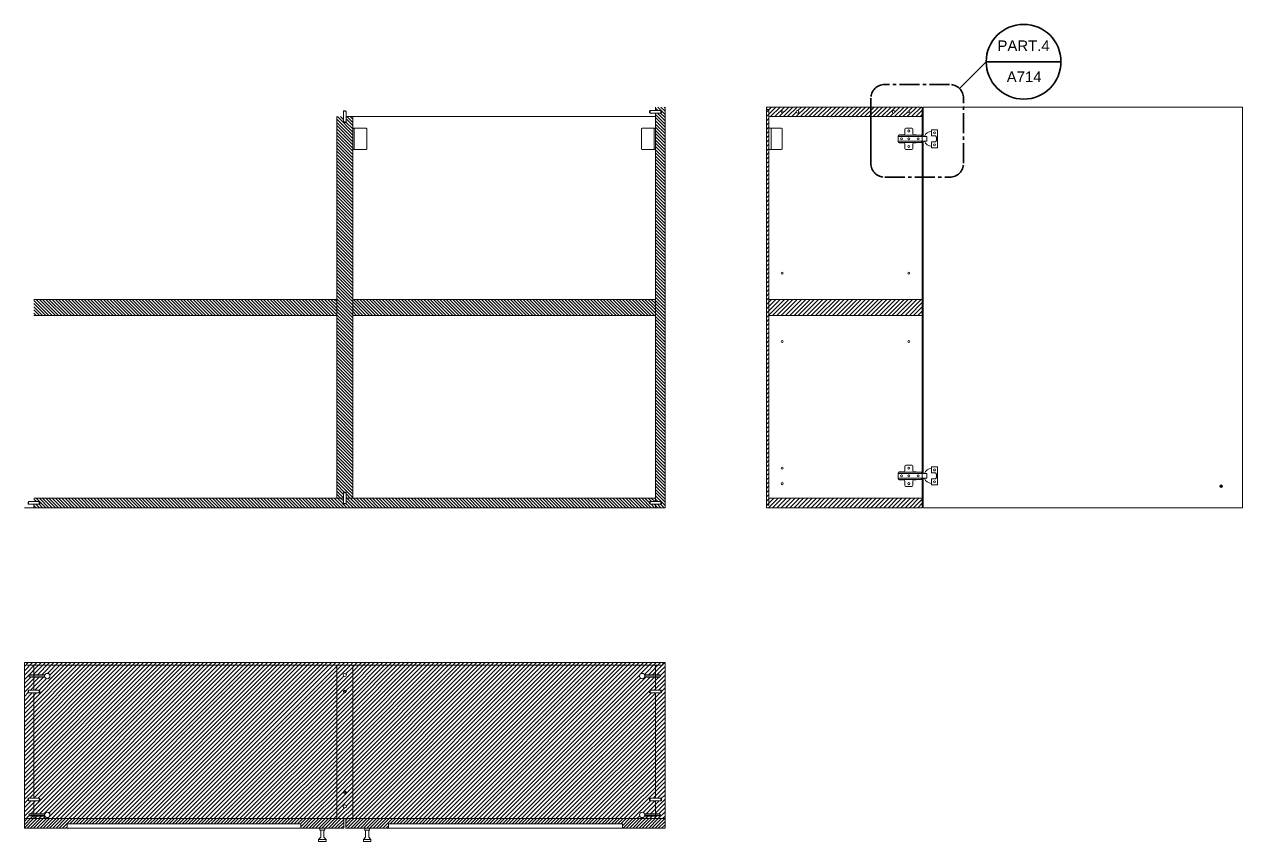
# Model space of a CAD drawing. Header units: centimetres. Extents: x -2268 to 4168, y -1681 to 1458.
# Drawn here: x 1284.6 to 1512.7, y -1671.2 to -1518.2 of the extents above; entities that cross this region are included whole.
import ezdxf
from ezdxf.enums import TextEntityAlignment as Align

# ---------------------------------------------------------------- set-up
doc = ezdxf.new("R2010")
doc.units = ezdxf.units.CM
doc.linetypes.add('CENTER2', pattern=[1.125, 0.75, -0.125, 0.125, -0.125])
doc.layers.get('0').update_dxf_attribs({"color": 5})
for name, color, linetype, lineweight in [('0_Num_Penna__5', 5, 'Continuous', 18), ('0_Num_Penna__6', 6, 'Continuous', 18), ('A-FURN_Num_Penna__252_Num_Penna__252_Num_Penna__3_Num_Penna__252_Num_Penna__252_Num_Penna__252_Num_Penna__252_Num_Penna__252_Num_Penna__252_Num_Penna__252_Num_Penna__252_Num_Penna__252_Num_Penna__252_Num_Penna__252_Num_Penna__5', 5, 'Continuous', 18), ('A-FURN_Num_Penna__252_Num_Penna__252_Num_Penna__3_Num_Penna__252_Num_Penna__252_Num_Penna__252_Num_Penna__252_Num_Penna__252_Num_Penna__252_Num_Penna__252_Num_Penna__252_Num_Penna__252_Num_Penna__252_Num_Penna__252_Num_Penna__6', 6, 'Continuous', 18), ('A-FURN_Num_Penna__252_Num_Penna__252_Num_Penna__3_Num_Penna__252_Num_Penna__252_Num_Penna__252_Num_Penna__252_Num_Penna__252_Num_Penna__252_Num_Penna__252_Num_Penna__252_Num_Penna__252_Num_Penna__252_Num_Penna__6_Num_Penna__6', 6, 'Continuous', 18), ('A-SECT A-MCUT', 7, 'Continuous', 35), ('A-SECT-PATT_Num_Penna__6_Num_Penna__6_Num_Penna__6_Num_Penna__6_Num_Penna__6_Num_Penna__6_Num_Penna__6_Num_Penna__6_Num_Penna__6_Num_Penna__6_Num_Penna__6_Num_Penna__6_Num_Penna__6_Num_Penna__6', 6, 'Continuous', 18), ('INFO_Num_Penna__2_Num_Penna__2_Num_Penna__2_Num_Penna__2_Num_Penna__5', 5, 'Continuous', 18), ('PDF _Geometria_Num_Penna__5', 5, 'Continuous', 18), ('PDF10_Solid Fills_Num_Penna__5_Num_Penna__5_Num_Penna__5_Num_Penna__5_Num_Penna__5_Num_Penna__5_Num_Penna__5_Num_Penna__5', 5, 'Continuous', 18), ('PDF10_Solid Fills_Num_Penna__5_Num_Penna__5_Num_Penna__5_Num_Penna__5_Num_Penna__5_Num_Penna__5_Num_Penna__5_Num_Penna__6', 6, 'Continuous', 18), ('PDF16_Geometry_Num_Penna__5_Num_Penna__5_Num_Penna__5_Num_Penna__5_Num_Penna__5_Num_Penna__5_Num_Penna__5_Num_Penna__5_Num_Penna__5_Num_Penna__5_Num_Penna__5_Num_Penna__5_Num_Penna__5_Num_Penna__5', 5, 'Continuous', 18), ('PDF16_Geometry_Num_Penna__6_Num_Penna__6_Num_Penna__6_Num_Penna__6_Num_Penna__6_Num_Penna__6_Num_Penna__6_Num_Penna__6_Num_Penna__6_Num_Penna__6_Num_Penna__6_Num_Penna__6_Num_Penna__6_Num_Penna__5', 5, 'Continuous', 18), ('PDF16_Geometry_Num_Penna__6_Num_Penna__6_Num_Penna__6_Num_Penna__6_Num_Penna__6_Num_Penna__6_Num_Penna__6_Num_Penna__6_Num_Penna__6_Num_Penna__6_Num_Penna__6_Num_Penna__6_Num_Penna__6_Num_Penna__6', 6, 'Continuous', 18), ('PDF22_Geometry_Num_Penna__1_Num_Penna__255_Num_Penna__3_Num_Penna__3_Num_Penna__6', 6, 'Continuous', 18), ('PDF22_Geometry_Num_Penna__1_Num_Penna__255_Num_Penna__5_Num_Penna__5_Num_Penna__5', 5, 'Continuous', 18), ('PDF2_Geometry_Num_Penna__7_Num_Penna__7_Num_Penna__7_Num_Penna__7_Num_Penna__7_Num_Penna__7_Num_Penna__7_Num_Penna__5', 5, 'Continuous', 18), ('PDF2_Geometry_Num_Penna__7_Num_Penna__7_Num_Penna__7_Num_Penna__7_Num_Penna__7_Num_Penna__7_Num_Penna__7_Num_Penna__6', 6, 'Continuous', 18), ('PDF_Geometry_Num_Penna__7_Num_Penna__7_Num_Penna__3_Num_Penna__6_Num_Penna__6_Num_Penna__6_Num_Penna__6_Num_Penna__6_Num_Penna__6_Num_Penna__6_Num_Penna__6_Num_Penna__6_Num_Penna__6_Num_Penna__6', 6, 'Continuous', 18), ('VITE_Num_Penna__5', 5, 'Continuous', 18), ('VITE_Num_Penna__6', 6, 'Continuous', 18)]:
    doc.layers.add(name, color=color, linetype=linetype, lineweight=lineweight)
doc.styles.add('ARIAL', font='Arial.ttf')
pattern_1 = [(135, (2160.72915, 9.7282), (-0.3, -0.3), [])]
pattern_2 = [(45, (2160.72915, 9.7282), (-0.4, 0.4), [])]

msp = doc.modelspace()

# ---------------------------------------------------------------- hatches: boundary and pattern name
at = {"layer": '0_Num_Penna__5', "ltscale": 0.5}
h = msp.add_hatch(dxfattribs=at)
h.set_pattern_fill('JIS_WOOD', color=254, scale=0.6, angle=90)
h.set_pattern_definition(pattern_1)
h.paths.add_polyline_path([(1404.5522, -1533.7072), (1402.7522, -1533.7072), (1402.7522, -1534.3572), (1403.7522, -1534.3572), (1403.8522, -1534.4572), (1403.8522, -1534.7572), (1403.7522, -1534.8572), (1402.7522, -1534.8572), (1402.7522, -1606.9072), (1402.7522, -1607.5572), (1403.7522, -1607.5572), (1403.8522, -1607.6572), (1403.8522, -1607.9572), (1403.7522, -1608.0572), (1402.7522, -1608.0572), (1402.7522, -1608.7072), (1404.5522, -1608.7072)])
h = msp.add_hatch(dxfattribs=at)
h.set_pattern_fill('JIS_WOOD', color=254, scale=0.8)
h.set_pattern_definition(pattern_2)
h.paths.add_polyline_path([(1452.7094, -1533.7072), (1423.5094, -1533.7072), (1423.5094, -1534.1572), (1423.9594, -1534.1572), (1423.9594, -1535.5072), (1452.7094, -1535.5072)])
h.paths.add_polyline_path([(1429.1094, -1534.6072, -1), (1429.6094, -1534.6072, -1)], flags=16)
h.paths.add_polyline_path([(1426.2594, -1534.6072, -1), (1426.6594, -1534.6072, -1)], flags=16)
h.paths.add_polyline_path([(1447.5594, -1534.6072, -1), (1447.0594, -1534.6072, -1)], flags=16)
h.paths.add_polyline_path([(1450.4094, -1534.6072, -1), (1450.0094, -1534.6072, -1)], flags=16)
h.paths.add_polyline_path([(1452.7094, -1606.9072), (1423.9594, -1606.9072), (1423.9594, -1608.2572), (1423.5094, -1608.2572), (1423.5094, -1608.7072), (1452.7094, -1608.7072)])
h.paths.add_polyline_path([(1423.9594, -1534.1572), (1423.5094, -1534.1572), (1423.5094, -1608.2572), (1423.9594, -1608.2572), (1423.9594, -1606.9072)])
at = {"layer": '0_Num_Penna__5'}
h = msp.add_hatch(dxfattribs=at)
h.set_pattern_fill('JIS_WOOD', color=254, scale=0.6, angle=90)
h.set_pattern_definition(pattern_1)
h.paths.add_polyline_path([(1346.0522, -1535.5072), (1344.8022, -1535.5072), (1344.8022, -1536.5072), (1344.7022, -1536.6072), (1344.4022, -1536.6072), (1344.3022, -1536.5072), (1344.3022, -1535.5072), (1343.0522, -1535.5072), (1343.0522, -1606.9072), (1344.3022, -1606.9072), (1344.3022, -1605.9072), (1344.4022, -1605.8072), (1344.7022, -1605.8072), (1344.8022, -1605.9072), (1344.8022, -1606.9072), (1346.0522, -1606.9072)])
h = msp.add_hatch(dxfattribs=at)
h.set_pattern_fill('JIS_WOOD', color=254, scale=0.6, angle=90)
h.set_pattern_definition(pattern_1)
h.paths.add_polyline_path([(1343.0522, -1569.7072), (1286.3522, -1569.7072), (1286.3522, -1572.7072), (1343.0522, -1572.7072)])
h = msp.add_hatch(dxfattribs=at)
h.set_pattern_fill('JIS_WOOD', color=254, scale=0.6, angle=90)
h.set_pattern_definition(pattern_1)
h.paths.add_polyline_path([(1402.7522, -1569.7072), (1346.0522, -1569.7072), (1346.0522, -1572.7072), (1402.7522, -1572.7072)])
h = msp.add_hatch(dxfattribs=at)
h.set_pattern_fill('JIS_WOOD', color=254, scale=0.8)
h.set_pattern_definition(pattern_2)
h.paths.add_polyline_path([(1452.7094, -1569.7072), (1423.9594, -1569.7072), (1423.9594, -1572.7072), (1452.7094, -1572.7072)])
at = {"layer": '0_Num_Penna__5', "ltscale": 0.5}
h = msp.add_hatch(dxfattribs=at)
h.set_pattern_fill('JIS_WOOD', color=254, scale=0.6, angle=90)
h.set_pattern_definition(pattern_1)
h.paths.add_polyline_path([(1344.3022, -1606.9072), (1286.3522, -1606.9072), (1286.3522, -1607.5572), (1287.3522, -1607.5572), (1287.4522, -1607.6572), (1287.4522, -1607.9572), (1287.3522, -1608.0572), (1286.3522, -1608.0572), (1286.3522, -1608.7072), (1402.7522, -1608.7072), (1402.7522, -1608.0572), (1401.7522, -1608.0572), (1401.6522, -1607.9572), (1401.6522, -1607.6572), (1401.7522, -1607.5572), (1402.7522, -1607.5572), (1402.7522, -1606.9072), (1344.8022, -1606.9072), (1344.8022, -1607.9072), (1344.7022, -1608.0072), (1344.4022, -1608.0072), (1344.3022, -1607.9072)])
h = msp.add_hatch(dxfattribs=at)
h.set_pattern_fill('JIS_WOOD', color=254, scale=0.8)
h.set_pattern_definition(pattern_2)
h.paths.add_polyline_path([(1401.6522, -1642.9738), (1401.7522, -1642.8738), (1402.7522, -1642.8738), (1402.7522, -1640.4489), (1400.6969, -1640.4489, -0.78690347), (1399.7522, -1640.2204, -0.78690044), (1400.6969, -1639.9918), (1402.7522, -1639.9918), (1402.7522, -1638.1704), (1346.0522, -1638.1704), (1346.0522, -1666.9204), (1402.7522, -1666.9204), (1402.7522, -1666.4489), (1400.6969, -1666.4489, -0.78690044), (1399.7522, -1666.2204, -0.78690347), (1400.6969, -1665.9918), (1402.7522, -1665.9918), (1402.7522, -1663.5669), (1401.7522, -1663.5669), (1401.6522, -1663.4669), (1401.6522, -1663.1669), (1401.7522, -1663.0669), (1402.7522, -1663.0669), (1402.7522, -1643.3738), (1401.7522, -1643.3738), (1401.6522, -1643.2738)])
h.paths.add_polyline_path([(1343.0522, -1638.1704), (1286.3522, -1638.1704), (1286.3522, -1639.9918), (1288.4075, -1639.9918, -0.78690044), (1289.3522, -1640.2204, -0.78690347), (1288.4075, -1640.4489), (1286.3522, -1640.4489), (1286.3522, -1642.8738), (1287.3522, -1642.8738), (1287.4522, -1642.9738), (1287.4522, -1643.2738), (1287.3522, -1643.3738), (1286.3522, -1643.3738), (1286.3522, -1663.0669), (1287.3522, -1663.0669), (1287.4522, -1663.1669), (1287.4522, -1663.4669), (1287.3522, -1663.5669), (1286.3522, -1663.5669), (1286.3522, -1665.9918), (1288.4075, -1665.9918, -0.78690347), (1289.3522, -1666.2204, -0.78690044), (1288.4075, -1666.4489), (1286.3522, -1666.4489), (1286.3522, -1666.9204), (1343.0522, -1666.9204)])
h.paths.add_polyline_path([(1404.1022, -1637.7204), (1285.0022, -1637.7204), (1285.0022, -1638.1704), (1404.1022, -1638.1704)])
h.paths.add_polyline_path([(1404.5522, -1637.7204), (1404.1022, -1637.7204), (1404.1022, -1638.1704), (1402.7522, -1638.1704), (1402.7522, -1640.0238), (1403.5826, -1640.0238), (1403.5826, -1640.0899), (1403.6068, -1640.0899, -0.14159602), (1403.6382, -1640.1351, -0.16394326), (1403.6383, -1640.3051, -0.14299095), (1403.6067, -1640.3506), (1403.5826, -1640.3506), (1403.5826, -1640.417), (1402.7522, -1640.4169), (1402.7522, -1640.4489), (1402.7522, -1642.8738), (1403.7522, -1642.8738), (1403.8522, -1642.9738), (1403.8522, -1643.2738), (1403.7522, -1643.3738), (1402.7522, -1643.3738), (1402.7522, -1663.0669), (1403.7522, -1663.0669), (1403.8522, -1663.1669), (1403.8522, -1663.4669), (1403.7522, -1663.5669), (1402.7522, -1663.5669), (1402.7522, -1666.0238), (1403.5826, -1666.0238), (1403.5826, -1666.0901), (1403.6067, -1666.0901, -0.1429907), (1403.6383, -1666.1356, -0.16394375), (1403.6382, -1666.3056, -0.14159741), (1403.6068, -1666.3508), (1403.5826, -1666.3508), (1403.5826, -1666.417), (1402.7522, -1666.4169), (1402.7522, -1666.9204), (1404.5522, -1666.9204)])
h.paths.add_polyline_path([(1286.3522, -1640.4169), (1285.5217, -1640.417), (1285.5217, -1640.3506), (1285.4977, -1640.3506, -0.1429907), (1285.4661, -1640.3051, -0.16394375), (1285.4662, -1640.1351, -0.14159741), (1285.4976, -1640.0899), (1285.5217, -1640.0899), (1285.5217, -1640.0238), (1286.3522, -1640.0238), (1286.3522, -1639.9918), (1286.3522, -1638.1704), (1285.0022, -1638.1704), (1285.0022, -1637.7204), (1284.5522, -1637.7204), (1284.5522, -1666.9204), (1286.3522, -1666.9204), (1286.3522, -1666.4169), (1285.5217, -1666.417), (1285.5217, -1666.3508), (1285.4976, -1666.3508, -0.14159602), (1285.4662, -1666.3056, -0.16394326), (1285.4661, -1666.1356, -0.14299095), (1285.4977, -1666.0901), (1285.5217, -1666.0901), (1285.5217, -1666.0238), (1286.3522, -1666.0238), (1286.3522, -1663.5669), (1285.3522, -1663.5669), (1285.2522, -1663.4669), (1285.2522, -1663.1669), (1285.3522, -1663.0669), (1286.3522, -1663.0669), (1286.3522, -1643.3738), (1285.3522, -1643.3738), (1285.2522, -1643.2738), (1285.2522, -1642.9738), (1285.3522, -1642.8738), (1286.3522, -1642.8738)])
at = {"layer": '0_Num_Penna__5'}
h = msp.add_hatch(dxfattribs=at)
h.set_pattern_fill('JIS_WOOD', color=254, scale=0.8)
h.set_pattern_definition(pattern_2)
h.paths.add_polyline_path([(1346.0522, -1638.1704), (1343.0522, -1638.1704), (1343.0522, -1666.9204), (1346.0522, -1666.9204)])
h.paths.add_polyline_path([(1344.3022, -1643.1238, -1), (1344.8022, -1643.1238, -1)], flags=16)
h.paths.add_polyline_path([(1344.4022, -1643.1238, -1), (1344.7022, -1643.1238, -1)], flags=0)
h.paths.add_polyline_path([(1344.2522, -1640.0204, -1), (1344.8522, -1640.0204, -1)], flags=16)
h.paths.add_polyline_path([(1344.8022, -1661.9669, -1), (1344.3022, -1661.9669, -1)], flags=16)
h.paths.add_polyline_path([(1344.7022, -1661.9669, -1), (1344.4022, -1661.9669, -1)], flags=0)
h.paths.add_polyline_path([(1344.8522, -1664.6204, -1), (1344.2522, -1664.6204, -1)], flags=16)
at = {"layer": '0_Num_Penna__5', "ltscale": 0.5}
h = msp.add_hatch(dxfattribs=at)
h.set_pattern_fill('JIS_WOOD', color=254, scale=0.6)
h.set_pattern_definition([(45, (2160.72915, 9.7282), (-0.3, 0.3), [])])
h.paths.add_polyline_path([(1344.3522, -1666.9204), (1284.5522, -1666.9204), (1284.5522, -1668.7204), (1292.5522, -1668.7204), (1292.5522, -1667.9204), (1336.3522, -1667.9204), (1336.3522, -1668.7204), (1344.3522, -1668.7204)])
h.paths.add_polyline_path([(1352.7522, -1667.9204), (1396.5522, -1667.9204), (1396.5522, -1668.7204), (1404.5522, -1668.7204), (1404.5522, -1666.9204), (1344.7522, -1666.9204), (1344.7522, -1668.7204), (1352.7522, -1668.7204)])

# ---------------------------------------------------------------- linework, layer by layer
at = {"layer": '0_Num_Penna__6', "color": 6, "linetype": 'Continuous', "lineweight": 18}
for p, q in [((1344.3022, -1534.5072), (1344.4022, -1534.4072)), ((1344.4022, -1534.4072), (1344.7022, -1534.4072)), ((1344.8022, -1534.5072), (1344.7022, -1534.4072)), ((1401.7522, -1534.3572), (1401.6522, -1534.4572)), ((1401.6522, -1534.4572), (1401.6522, -1534.7572)), ((1401.7522, -1534.8572), (1401.6522, -1534.7572)), ((1403.7522, -1534.3572), (1403.8522, -1534.4572)), ((1403.7522, -1534.8572), (1403.8522, -1534.7572)), ((1403.8522, -1534.4572), (1403.8522, -1534.7572)), ((1344.3022, -1536.5072), (1344.4022, -1536.6072)), ((1344.4022, -1536.6072), (1344.7022, -1536.6072)), ((1344.8022, -1536.5072), (1344.7022, -1536.6072)), ((1344.3022, -1605.9072), (1344.4022, -1605.8072)), ((1344.4022, -1605.8072), (1344.7022, -1605.8072)), ((1344.8022, -1605.9072), (1344.7022, -1605.8072)), ((1285.3522, -1607.5572), (1285.2522, -1607.6572)), ((1285.2522, -1607.6572), (1285.2522, -1607.9572)), ((1285.3522, -1608.0572), (1285.2522, -1607.9572)), ((1287.3522, -1607.5572), (1287.4522, -1607.6572)), ((1287.3522, -1608.0572), (1287.4522, -1607.9572)), ((1287.4522, -1607.6572), (1287.4522, -1607.9572)), ((1344.3022, -1607.9072), (1344.4022, -1608.0072)), ((1344.4022, -1608.0072), (1344.7022, -1608.0072)), ((1344.8022, -1607.9072), (1344.7022, -1608.0072)), ((1401.7522, -1607.5572), (1401.6522, -1607.6572)), ((1401.6522, -1607.6572), (1401.6522, -1607.9572)), ((1401.7522, -1608.0572), (1401.6522, -1607.9572)), ((1403.7522, -1607.5572), (1403.8522, -1607.6572)), ((1403.7522, -1608.0572), (1403.8522, -1607.9572)), ((1403.8522, -1607.6572), (1403.8522, -1607.9572)), ((1286.3522, -1640.4489), (1288.4075, -1640.4489)), ((1402.7522, -1640.4489), (1400.6969, -1640.4489)), ((1285.3522, -1642.8738), (1285.2522, -1642.9738)), ((1285.2522, -1642.9738), (1285.2522, -1643.2738)), ((1285.3522, -1643.3738), (1285.2522, -1643.2738)), ((1287.3522, -1642.8738), (1287.4522, -1642.9738)), ((1287.3522, -1643.3738), (1287.4522, -1643.2738)), ((1287.4522, -1642.9738), (1287.4522, -1643.2738)), ((1401.7522, -1642.8738), (1401.6522, -1642.9738)), ((1401.6522, -1642.9738), (1401.6522, -1643.2738)), ((1401.7522, -1643.3738), (1401.6522, -1643.2738)), ((1403.7522, -1642.8738), (1403.8522, -1642.9738)), ((1403.7522, -1643.3738), (1403.8522, -1643.2738)), ((1403.8522, -1642.9738), (1403.8522, -1643.2738)), ((1285.3522, -1663.0669), (1285.2522, -1663.1669)), ((1285.2522, -1663.4669), (1285.2522, -1663.1669)), ((1287.3522, -1663.0669), (1287.4522, -1663.1669)), ((1287.4522, -1663.4669), (1287.4522, -1663.1669)), ((1401.7522, -1663.0669), (1401.6522, -1663.1669)), ((1401.6522, -1663.4669), (1401.6522, -1663.1669)), ((1403.7522, -1663.0669), (1403.8522, -1663.1669)), ((1403.8522, -1663.4669), (1403.8522, -1663.1669)), ((1285.3522, -1663.5669), (1285.2522, -1663.4669)), ((1287.3522, -1663.5669), (1287.4522, -1663.4669)), ((1401.7522, -1663.5669), (1401.6522, -1663.4669)), ((1403.7522, -1663.5669), (1403.8522, -1663.4669)), ((1286.3522, -1665.9918), (1288.4075, -1665.9918)), ((1402.7522, -1665.9918), (1400.6969, -1665.9918))]:
    msp.add_line(p, q, dxfattribs=at)
at = {"layer": 'A-FURN_Num_Penna__252_Num_Penna__252_Num_Penna__3_Num_Penna__252_Num_Penna__252_Num_Penna__252_Num_Penna__252_Num_Penna__252_Num_Penna__252_Num_Penna__252_Num_Penna__252_Num_Penna__252_Num_Penna__252_Num_Penna__252_Num_Penna__5', "color": 5, "linetype": 'Continuous', "lineweight": 18}
for p, q in [((1452.7094, -1539.2074), (1452.7094, -1540.1071)), ((1452.7094, -1603.207), (1452.7094, -1602.3074)), ((1286.3522, -1640.0238), (1286.3522, -1640.4169)), ((1402.7522, -1640.0238), (1402.7522, -1640.4169)), ((1286.3522, -1666.4169), (1286.3522, -1666.0238)), ((1402.7522, -1666.4169), (1402.7522, -1666.0238))]:
    msp.add_line(p, q, dxfattribs=at)
for centre, radius in [((1429.3594, -1534.6072), 0.25), ((1447.3094, -1534.6072), 0.25), ((1344.5522, -1643.1238), 0.15), ((1344.5522, -1661.9669), 0.15)]:
    msp.add_circle(centre, radius, dxfattribs=at)
at = {"layer": 'A-FURN_Num_Penna__252_Num_Penna__252_Num_Penna__3_Num_Penna__252_Num_Penna__252_Num_Penna__252_Num_Penna__252_Num_Penna__252_Num_Penna__252_Num_Penna__252_Num_Penna__252_Num_Penna__252_Num_Penna__252_Num_Penna__252_Num_Penna__6', "color": 6, "linetype": 'Continuous', "lineweight": 18}
for p, q in [((1286.3522, -1640.0238), (1285.5217, -1640.0238)), ((1285.5217, -1640.0238), (1285.5217, -1640.0901)), ((1285.5217, -1640.417), (1285.5217, -1640.3506)), ((1286.3522, -1640.4169), (1285.5217, -1640.417)), ((1402.7522, -1640.0238), (1403.5826, -1640.0238)), ((1402.7522, -1640.4169), (1403.5826, -1640.417)), ((1403.5826, -1640.0238), (1403.5826, -1640.0901)), ((1403.5826, -1640.417), (1403.5826, -1640.3506)), ((1286.3522, -1666.0238), (1285.5217, -1666.0238)), ((1285.5217, -1666.0238), (1285.5217, -1666.0901)), ((1285.5217, -1666.417), (1285.5217, -1666.3506)), ((1286.3522, -1666.4169), (1285.5217, -1666.417)), ((1402.7522, -1666.0238), (1403.5826, -1666.0238)), ((1402.7522, -1666.4169), (1403.5826, -1666.417)), ((1403.5826, -1666.0238), (1403.5826, -1666.0901)), ((1403.5826, -1666.417), (1403.5826, -1666.3506))]:
    msp.add_line(p, q, dxfattribs=at)
for centre in [(1344.5522, -1643.1238), (1344.5522, -1661.9669)]:
    msp.add_circle(centre, 0.25, dxfattribs=at)
at = {"layer": 'A-FURN_Num_Penna__252_Num_Penna__252_Num_Penna__3_Num_Penna__252_Num_Penna__252_Num_Penna__252_Num_Penna__252_Num_Penna__252_Num_Penna__252_Num_Penna__252_Num_Penna__252_Num_Penna__252_Num_Penna__252_Num_Penna__6_Num_Penna__6', "color": 6, "linetype": 'Continuous', "lineweight": 18}
for p, q in [((1343.0522, -1535.5072), (1343.0522, -1606.9072)), ((1346.0522, -1535.5072), (1346.0522, -1606.9072)), ((1343.0522, -1638.1704), (1343.0522, -1666.9204)), ((1346.0522, -1638.1704), (1346.0522, -1666.9204))]:
    msp.add_line(p, q, dxfattribs=at)
at = {"layer": 'A-SECT A-MCUT'}
for q in [(1459.6842, -1530.2368), (1478.6842, -1525.2368)]:
    msp.add_line((1464.6842, -1525.2368), q, dxfattribs=at)
at = {"layer": 'A-SECT A-MCUT', "linetype": 'CENTER2', "ltscale": 5}
msp.add_lwpolyline([(1443.0797, -1544.2363, 0.41421356), (1445.6848, -1546.8414), (1457.8421, -1546.8414, 0.41421356), (1460.4473, -1544.2363), (1460.4473, -1532.0789, 0.41421356), (1457.8421, -1529.4738), (1445.6848, -1529.4738, 0.41421356), (1443.0797, -1532.0789), (1443.0797, -1544.2363), (1443.0797, -1532.0789)], format="xyb", dxfattribs=at)
at = {"layer": 'A-SECT A-MCUT'}
msp.add_circle((1471.6842, -1525.2368), 7, dxfattribs=at)
at = {"layer": 'A-SECT-PATT_Num_Penna__6_Num_Penna__6_Num_Penna__6_Num_Penna__6_Num_Penna__6_Num_Penna__6_Num_Penna__6_Num_Penna__6_Num_Penna__6_Num_Penna__6_Num_Penna__6_Num_Penna__6_Num_Penna__6_Num_Penna__6', "color": 6, "linetype": 'Continuous', "lineweight": 18}
for p, q in [((1423.9594, -1534.1572), (1423.9594, -1608.2572)), ((1292.5522, -1667.9204), (1292.5522, -1668.7204)), ((1336.3522, -1667.9204), (1336.3522, -1668.7204)), ((1352.7522, -1667.9204), (1352.7522, -1668.7204)), ((1396.5522, -1667.9204), (1396.5522, -1668.7204))]:
    msp.add_line(p, q, dxfattribs=at)
at = {"layer": 'INFO_Num_Penna__2_Num_Penna__2_Num_Penna__2_Num_Penna__2_Num_Penna__5', "color": 5, "linetype": 'Continuous', "lineweight": 18}
for p, q in [((1346.319, -1537.6569), (1346.0522, -1537.6569)), ((1346.319, -1537.6569), (1348.5645, -1537.6569)), ((1402.4854, -1537.6569), (1400.2399, -1537.6569)), ((1402.4854, -1537.6569), (1402.7522, -1537.6569)), ((1423.9594, -1537.6569), (1426.3526, -1537.6569)), ((1346.3022, -1537.7972), (1346.3022, -1541.5166)), ((1348.6941, -1541.5166), (1348.6941, -1537.7972)), ((1400.1103, -1541.5166), (1400.1103, -1537.7972)), ((1402.5022, -1537.7972), (1402.5022, -1541.5166)), ((1424.439, -1537.7972), (1424.439, -1541.5166)), ((1426.4822, -1541.5166), (1426.4822, -1537.7972)), ((1346.0522, -1541.6569), (1346.319, -1541.6569)), ((1346.319, -1541.6569), (1348.5645, -1541.6569)), ((1402.4854, -1541.6569), (1400.2399, -1541.6569)), ((1402.7522, -1541.6569), (1402.4854, -1541.6569)), ((1423.9594, -1541.6569), (1426.3526, -1541.6569))]:
    msp.add_line(p, q, dxfattribs=at)
for centre, start, end in [((1346.1603, -1537.7983), 0.438313, 85.025899), ((1348.5522, -1537.7983), 0.438313, 85.025899), ((1400.2522, -1537.7983), 94.974101, 179.561687), ((1402.6441, -1537.7983), 94.974101, 179.561687), ((1424.2971, -1537.7983), 0.438313, 85.025899), ((1426.3403, -1537.7983), 0.438313, 85.025899), ((1346.1603, -1541.5155), 274.974101, 359.561687), ((1348.5522, -1541.5155), 274.974101, 359.561687), ((1400.2522, -1541.5155), 180.438313, 265.025899), ((1402.6441, -1541.5155), 180.438313, 265.025899), ((1424.2971, -1541.5155), 274.974101, 359.561687), ((1426.3403, -1541.5155), 274.974101, 359.561687)]:
    msp.add_arc(centre, 0.1419, start, end, dxfattribs=at)
at = {"layer": 'PDF _Geometria_Num_Penna__5', "color": 5, "linetype": 'Continuous', "lineweight": 18, "flags": 128}
for points in [[(1451.5589, -1538.9587), (1451.5589, -1538.9058), (1451.1609, -1538.9058, -0.41421356), (1450.9609, -1538.7058), (1450.9609, -1537.8569, 0.41421356), (1450.7609, -1537.6569), (1449.658, -1537.6569, 0.41421356), (1449.458, -1537.8569), (1449.458, -1538.7058, -0.41421356), (1449.258, -1538.9058), (1448.4091, -1538.9058, 0.41421356), (1448.2091, -1539.1058), (1448.2091, -1540.2087, 0.41421356), (1448.4091, -1540.4087), (1449.258, -1540.4087, -0.41421356), (1449.458, -1540.6087), (1449.458, -1541.4576, 0.41421356), (1449.658, -1541.6576), (1450.7609, -1541.6576, 0.41421356), (1450.9609, -1541.4576), (1450.9609, -1540.6087, -0.41421356), (1451.1609, -1540.4087), (1451.5589, -1540.4087), (1451.5589, -1540.3558)], [(1451.5589, -1603.4558), (1451.5589, -1603.5087), (1451.1609, -1603.5087, 0.41421356), (1450.9609, -1603.7087), (1450.9609, -1604.5576, -0.41421356), (1450.7609, -1604.7576), (1449.658, -1604.7576, -0.41421356), (1449.458, -1604.5576), (1449.458, -1603.7087, 0.41421356), (1449.258, -1603.5087), (1448.4091, -1603.5087, -0.41421356), (1448.2091, -1603.3087), (1448.2091, -1602.2058, -0.41421356), (1448.4091, -1602.0058), (1449.258, -1602.0058, 0.41421356), (1449.458, -1601.8058), (1449.458, -1600.9569, -0.41421356), (1449.658, -1600.7569), (1450.7609, -1600.7569, -0.41421356), (1450.9609, -1600.9569), (1450.9609, -1601.8058, 0.41421356), (1451.1609, -1602.0058), (1451.5589, -1602.0058), (1451.5589, -1602.0587)]]:
    msp.add_lwpolyline(points, format="xyb", dxfattribs=at)
for points in [[(1448.2091, -1540.1071), (1452.559, -1540.1071), (1453.5592, -1540.1071), (1453.5592, -1539.2074), (1452.559, -1539.2074), (1448.2091, -1539.2074)], [(1452.559, -1538.9587), (1448.2736, -1538.9587)], [(1452.559, -1539.2074), (1452.559, -1538.9587)], [(1455.5701, -1537.985), (1455.5701, -1541.3295), (1454.4535, -1541.3295), (1454.4535, -1540.2341), (1455.1997, -1540.2341), (1455.3902, -1539.9536), (1455.3902, -1539.6573), (1455.3902, -1539.3609)], [(1455.3902, -1539.3609), (1455.1997, -1539.0804), (1454.4535, -1539.0804), (1454.4535, -1537.985), (1455.5701, -1537.985)], [(1448.2735, -1540.3558), (1452.559, -1540.3558), (1452.559, -1540.1071)], [(1455.5701, -1604.4295), (1455.5701, -1601.085), (1454.4535, -1601.085), (1454.4535, -1602.1804), (1455.1997, -1602.1804), (1455.3902, -1602.4609), (1455.3902, -1602.7572), (1455.3902, -1603.0536)], [(1448.2091, -1602.3074), (1452.559, -1602.3074), (1453.5592, -1602.3074), (1453.5592, -1603.207), (1452.559, -1603.207), (1448.2091, -1603.207)], [(1448.2735, -1602.0587), (1452.559, -1602.0587), (1452.559, -1602.3074)], [(1452.559, -1603.4558), (1448.2736, -1603.4558)], [(1452.559, -1603.207), (1452.559, -1603.4558)], [(1455.3902, -1603.0536), (1455.1997, -1603.3341), (1454.4535, -1603.3341), (1454.4535, -1604.4295), (1455.5701, -1604.4295)]]:
    msp.add_lwpolyline(points, dxfattribs=at)
at = {"layer": 'PDF _Geometria_Num_Penna__5', "color": 5, "linetype": 'Continuous', "lineweight": 18}
for centre, radius, start, end in [((1454.4509, -1539.6546), 1.3944, 90.001281, 161.159518), ((1454.4508, -1539.6548), 1.3942, 198.835553, 270.003648), ((1454.4508, -1602.7596), 1.3942, 89.996352, 161.164447), ((1454.4509, -1602.7599), 1.3944, 198.840482, 269.998719)]:
    msp.add_arc(centre, radius, start, end, dxfattribs=at)
at = {"layer": 'PDF10_Solid Fills_Num_Penna__5_Num_Penna__5_Num_Penna__5_Num_Penna__5_Num_Penna__5_Num_Penna__5_Num_Penna__5_Num_Penna__5', "color": 5, "linetype": 'Continuous', "lineweight": 18}
for centre in [(1288.8522, -1640.2204), (1400.2522, -1640.2204), (1288.8522, -1666.2204), (1400.2522, -1666.2204)]:
    msp.add_circle(centre, 0.5, dxfattribs=at)
at = {"layer": 'PDF10_Solid Fills_Num_Penna__5_Num_Penna__5_Num_Penna__5_Num_Penna__5_Num_Penna__5_Num_Penna__5_Num_Penna__5_Num_Penna__6', "color": 6, "linetype": 'Continuous', "lineweight": 18}
for centre in [(1344.5522, -1640.0204), (1344.5522, -1664.6204)]:
    msp.add_circle(centre, 0.3, dxfattribs=at)
at = {"layer": 'PDF16_Geometry_Num_Penna__5_Num_Penna__5_Num_Penna__5_Num_Penna__5_Num_Penna__5_Num_Penna__5_Num_Penna__5_Num_Penna__5_Num_Penna__5_Num_Penna__5_Num_Penna__5_Num_Penna__5_Num_Penna__5_Num_Penna__5', "color": 5, "linetype": 'Continuous', "lineweight": 18}
for p, q in [((1340.7987, -1668.7204), (1339.9031, -1668.7204)), ((1339.9031, -1669.0858), (1339.9031, -1668.7204)), ((1340.7987, -1669.0858), (1339.9031, -1669.0858)), ((1340.0516, -1670.3932), (1340.0516, -1669.2343)), ((1341, -1668.7204), (1340.1044, -1668.7204)), ((1340.6502, -1670.3932), (1340.6502, -1669.2343)), ((1340.7987, -1669.0858), (1340.7987, -1668.7204)), ((1349.1987, -1668.7204), (1348.3031, -1668.7204)), ((1348.3031, -1669.0858), (1348.3031, -1668.7204)), ((1349.1987, -1669.0858), (1348.3031, -1669.0858)), ((1348.4516, -1670.3932), (1348.4516, -1669.2343)), ((1349.0502, -1670.3932), (1349.0502, -1669.2343)), ((1349.1987, -1669.0858), (1349.1987, -1668.7204)), ((1339.6509, -1670.8292), (1340.0516, -1670.3932)), ((1341.0509, -1670.8292), (1339.6509, -1670.8292)), ((1339.6509, -1671.2204), (1339.6509, -1670.8292)), ((1341.0509, -1671.2204), (1339.6509, -1671.2204)), ((1341.0509, -1670.8292), (1340.6502, -1670.3932)), ((1341.0509, -1671.2204), (1341.0509, -1670.8292)), ((1348.0509, -1670.8292), (1348.4516, -1670.3932)), ((1349.4509, -1670.8292), (1348.0509, -1670.8292)), ((1348.0509, -1671.2204), (1348.0509, -1670.8292)), ((1349.4509, -1671.2204), (1348.0509, -1671.2204)), ((1349.4509, -1670.8292), (1349.0502, -1670.3932)), ((1349.4509, -1671.2204), (1349.4509, -1670.8292))]:
    msp.add_line(p, q, dxfattribs=at)
for centre, start, end in [((1339.9031, -1669.2343), 0, 90), ((1340.7987, -1669.2343), 90, 180), ((1348.3031, -1669.2343), 0, 90), ((1349.1987, -1669.2343), 90, 180)]:
    msp.add_arc(centre, 0.1485, start, end, dxfattribs=at)
at = {"layer": 'PDF16_Geometry_Num_Penna__6_Num_Penna__6_Num_Penna__6_Num_Penna__6_Num_Penna__6_Num_Penna__6_Num_Penna__6_Num_Penna__6_Num_Penna__6_Num_Penna__6_Num_Penna__6_Num_Penna__6_Num_Penna__6_Num_Penna__5', "color": 5, "linetype": 'Continuous', "lineweight": 18}
for p, q in [((1292.5522, -1668.7204), (1336.3522, -1668.7204)), ((1352.7522, -1668.7204), (1396.5522, -1668.7204))]:
    msp.add_line(p, q, dxfattribs=at)
at = {"layer": 'PDF16_Geometry_Num_Penna__6_Num_Penna__6_Num_Penna__6_Num_Penna__6_Num_Penna__6_Num_Penna__6_Num_Penna__6_Num_Penna__6_Num_Penna__6_Num_Penna__6_Num_Penna__6_Num_Penna__6_Num_Penna__6_Num_Penna__6', "color": 6, "linetype": 'Continuous', "lineweight": 18}
for p, q in [((1402.7522, -1533.7072), (1402.7522, -1534.3572)), ((1402.7522, -1534.8572), (1402.7522, -1607.5572)), ((1404.5522, -1533.7072), (1404.5522, -1608.7072)), ((1423.5094, -1608.2572), (1423.5094, -1533.7072)), ((1423.5094, -1533.7072), (1452.7094, -1533.7072)), ((1423.5094, -1534.1572), (1423.5094, -1533.7072)), ((1423.5094, -1534.1572), (1423.9594, -1534.1572)), ((1452.7094, -1533.7072), (1452.7094, -1539.2074)), ((1344.8022, -1535.5072), (1402.7522, -1535.5072)), ((1423.9594, -1535.5072), (1452.7094, -1535.5072)), ((1452.7094, -1540.1071), (1452.7094, -1608.7072)), ((1286.3522, -1606.9072), (1344.3022, -1606.9072)), ((1286.3522, -1608.0572), (1286.3522, -1608.7072)), ((1344.8022, -1606.9072), (1402.7522, -1606.9072)), ((1402.7522, -1608.0572), (1402.7522, -1608.7072)), ((1423.5094, -1608.7072), (1423.5094, -1608.2572)), ((1423.5094, -1608.2572), (1423.9594, -1608.2572)), ((1423.9594, -1606.9072), (1452.7094, -1606.9072)), ((1423.9594, -1608.2572), (1423.9594, -1606.9072)), ((1284.5522, -1608.7072), (1404.5522, -1608.7072)), ((1423.5094, -1608.7072), (1452.7094, -1608.7072)), ((1452.9094, -1608.7072), (1454.5094, -1608.7072)), ((1284.5522, -1637.7204), (1285.0022, -1637.7204)), ((1284.5522, -1637.7204), (1284.5522, -1668.7204)), ((1285.0022, -1637.7204), (1285.0022, -1638.1704)), ((1285.0022, -1637.7204), (1404.1022, -1637.7204)), ((1404.1022, -1637.7204), (1404.1022, -1638.1704)), ((1404.1022, -1637.7204), (1404.5522, -1637.7204)), ((1404.5522, -1637.7204), (1404.5522, -1668.7204)), ((1285.0022, -1638.1704), (1404.1022, -1638.1704)), ((1286.3522, -1638.1704), (1286.3522, -1639.9918)), ((1286.3522, -1639.9918), (1286.3522, -1640.0238)), ((1286.3522, -1640.4489), (1286.3522, -1640.4169)), ((1286.3522, -1640.4169), (1286.3522, -1642.8738)), ((1402.7522, -1638.1704), (1402.7522, -1642.8738)), ((1402.7522, -1640.4489), (1402.7522, -1640.4169)), ((1286.3522, -1643.3738), (1286.3522, -1663.0669)), ((1402.7522, -1643.3738), (1402.7522, -1663.0669)), ((1286.3522, -1663.5669), (1286.3522, -1666.9204)), ((1402.7522, -1663.5669), (1402.7522, -1666.0238)), ((1284.5522, -1666.9204), (1404.5522, -1666.9204)), ((1286.3522, -1665.9918), (1286.3522, -1666.0238)), ((1344.3522, -1668.7204), (1344.3522, -1666.9204)), ((1344.7522, -1668.7204), (1344.7522, -1666.9204)), ((1402.7522, -1665.9918), (1402.7522, -1666.0238)), ((1402.7522, -1666.4169), (1402.7522, -1666.9204)), ((1284.5522, -1668.7204), (1292.5522, -1668.7204)), ((1292.5522, -1667.9204), (1336.3522, -1667.9204)), ((1336.3522, -1668.7204), (1344.3522, -1668.7204)), ((1344.7522, -1668.7204), (1352.7522, -1668.7204)), ((1352.7522, -1667.9204), (1396.5522, -1667.9204)), ((1396.5522, -1668.7204), (1404.5522, -1668.7204))]:
    msp.add_line(p, q, dxfattribs=at)
at = {"layer": 'PDF16_Geometry_Num_Penna__6_Num_Penna__6_Num_Penna__6_Num_Penna__6_Num_Penna__6_Num_Penna__6_Num_Penna__6_Num_Penna__6_Num_Penna__6_Num_Penna__6_Num_Penna__6_Num_Penna__6_Num_Penna__6_Num_Penna__6', "color": 2, "linetype": 'Continuous', "lineweight": 18}
for p, q in [((1452.9094, -1533.7072), (1512.7094, -1533.7072)), ((1452.9094, -1533.7072), (1452.9094, -1539.2074)), ((1512.7094, -1533.7072), (1512.7094, -1608.7072)), ((1452.9094, -1540.1071), (1452.9094, -1602.3074)), ((1452.9094, -1603.207), (1452.9094, -1608.7072)), ((1452.9094, -1608.7072), (1512.7094, -1608.7072))]:
    msp.add_line(p, q, dxfattribs=at)
at = {"layer": 'PDF22_Geometry_Num_Penna__1_Num_Penna__255_Num_Penna__3_Num_Penna__3_Num_Penna__6', "color": 6, "linetype": 'Continuous', "lineweight": 18}
for p, q in [((1343.0522, -1569.7072), (1286.3522, -1569.7072)), ((1402.7522, -1569.7072), (1346.0522, -1569.7072)), ((1452.7094, -1569.7072), (1423.9594, -1569.7072)), ((1343.0522, -1572.7072), (1286.3522, -1572.7072)), ((1402.7522, -1572.7072), (1346.0522, -1572.7072)), ((1452.7094, -1572.7072), (1423.9594, -1572.7072))]:
    msp.add_line(p, q, dxfattribs=at)
at = {"layer": 'PDF22_Geometry_Num_Penna__1_Num_Penna__255_Num_Penna__5_Num_Penna__5_Num_Penna__5', "color": 5, "linetype": 'Continuous', "lineweight": 18}
for centre in [(1426.4594, -1534.6072), (1450.2094, -1534.6072), (1448.8335, -1539.6573), (1450.2094, -1538.2072), (1450.2094, -1539.6573), (1451.9346, -1539.6573), (1455.0079, -1538.5393), (1450.2094, -1541.1072), (1455.0079, -1540.7752), (1426.4594, -1564.8072), (1450.2094, -1564.8072), (1426.4594, -1577.6072), (1450.2094, -1577.6072), (1426.4594, -1601.3072), (1450.2094, -1601.3072), (1455.0079, -1601.6393), (1448.8335, -1602.7572), (1450.2094, -1602.7572), (1451.9346, -1602.7572), (1455.0079, -1603.8751), (1426.4594, -1604.2072), (1450.2094, -1604.2072)]:
    msp.add_circle(centre, 0.2, dxfattribs=at)
at = {"layer": 'PDF2_Geometry_Num_Penna__7_Num_Penna__7_Num_Penna__7_Num_Penna__7_Num_Penna__7_Num_Penna__7_Num_Penna__7_Num_Penna__5', "color": 5, "linetype": 'Continuous', "lineweight": 18, "flags": 128}
for points in [[(1285.5217, -1640.0899), (1288.3695, -1640.0899)], [(1288.3695, -1640.3506), (1285.5217, -1640.3506)], [(1403.5827, -1640.0899), (1400.7349, -1640.0899)], [(1400.7349, -1640.3506), (1403.5826, -1640.3506)], [(1288.3695, -1666.0901), (1285.5217, -1666.0901)], [(1285.5217, -1666.3508), (1288.3695, -1666.3508)], [(1400.7349, -1666.0901), (1403.5826, -1666.0901)], [(1403.5827, -1666.3508), (1400.7349, -1666.3508)]]:
    msp.add_lwpolyline(points, dxfattribs=at)
at = {"layer": 'PDF2_Geometry_Num_Penna__7_Num_Penna__7_Num_Penna__7_Num_Penna__7_Num_Penna__7_Num_Penna__7_Num_Penna__7_Num_Penna__6', "color": 6, "linetype": 'Continuous', "lineweight": 18, "flags": 128}
for points in [[(1344.3022, -1534.5072), (1344.3022, -1536.5072)], [(1344.8022, -1536.5072), (1344.8022, -1534.5072)], [(1403.7522, -1534.3572), (1401.7522, -1534.3572)], [(1401.7522, -1534.8572), (1403.7522, -1534.8572)], [(1344.3022, -1605.9072), (1344.3022, -1607.9072)], [(1344.8022, -1607.9072), (1344.8022, -1605.9072)], [(1287.3522, -1607.5572), (1285.3522, -1607.5572)], [(1285.3522, -1608.0572), (1287.3522, -1608.0572)], [(1403.7522, -1607.5572), (1401.7522, -1607.5572)], [(1401.7522, -1608.0572), (1403.7522, -1608.0572)], [(1285.3522, -1642.8738), (1287.3522, -1642.8738)], [(1287.3522, -1643.3738), (1285.3522, -1643.3738)], [(1403.7522, -1642.8738), (1401.7522, -1642.8738)], [(1401.7522, -1643.3738), (1403.7522, -1643.3738)], [(1287.3522, -1663.0669), (1285.3522, -1663.0669)], [(1401.7522, -1663.0669), (1403.7522, -1663.0669)], [(1285.3522, -1663.5669), (1287.3522, -1663.5669)], [(1403.7522, -1663.5669), (1401.7522, -1663.5669)]]:
    msp.add_lwpolyline(points, dxfattribs=at)
for points in [[(1285.5217, -1640.3506), (1285.5068, -1640.3506, -0.19953036), (1285.4899, -1640.3436, -0.11687713), (1285.466, -1640.3048, -0.16288803), (1285.466, -1640.1359, -0.11683184), (1285.4899, -1640.0969, -0.19841798), (1285.5068, -1640.0899), (1285.5217, -1640.0899)], [(1403.5826, -1640.3506), (1403.5976, -1640.3506, 0.19953036), (1403.6145, -1640.3436, 0.11687713), (1403.6384, -1640.3048, 0.16288803), (1403.6384, -1640.1359, 0.11683184), (1403.6145, -1640.0969, 0.19841798), (1403.5976, -1640.0899), (1403.5826, -1640.0899)], [(1285.5217, -1666.0901), (1285.5068, -1666.0901, 0.19953036), (1285.4899, -1666.0971, 0.11687713), (1285.466, -1666.1359, 0.16288803), (1285.466, -1666.3048, 0.11683184), (1285.4899, -1666.3438, 0.19841798), (1285.5068, -1666.3508), (1285.5217, -1666.3508)], [(1403.5826, -1666.0901), (1403.5976, -1666.0901, -0.19953036), (1403.6145, -1666.0971, -0.11687713), (1403.6384, -1666.1359, -0.16288803), (1403.6384, -1666.3048, -0.11683184), (1403.6145, -1666.3438, -0.19841798), (1403.5976, -1666.3508), (1403.5826, -1666.3508)]]:
    msp.add_lwpolyline(points, format="xyb", dxfattribs=at)
at = {"layer": 'PDF_Geometry_Num_Penna__7_Num_Penna__7_Num_Penna__3_Num_Penna__6_Num_Penna__6_Num_Penna__6_Num_Penna__6_Num_Penna__6_Num_Penna__6_Num_Penna__6_Num_Penna__6_Num_Penna__6_Num_Penna__6_Num_Penna__6', "color": 6, "linetype": 'Continuous', "lineweight": 18}
msp.add_line((1402.7522, -1533.7072), (1402.7522, -1534.1572), dxfattribs=at)
at = {"layer": 'VITE_Num_Penna__5', "color": 5, "linetype": 'Continuous', "lineweight": 18}
for p, q in [((1508.6649, -1604.6712), (1508.5641, -1604.6712)), ((1508.5641, -1604.6712), (1508.5641, -1604.7432)), ((1508.5641, -1604.7432), (1508.6649, -1604.7432)), ((1508.6649, -1604.6712), (1508.6649, -1604.5632)), ((1508.6649, -1604.5632), (1508.7081, -1604.5632)), ((1508.6649, -1604.8512), (1508.6649, -1604.7432)), ((1508.7441, -1604.8512), (1508.6649, -1604.8512)), ((1508.7081, -1604.5632), (1508.7441, -1604.5632)), ((1508.7441, -1604.5632), (1508.7441, -1604.6712)), ((1508.8521, -1604.6712), (1508.7441, -1604.6712)), ((1508.7441, -1604.7432), (1508.7441, -1604.8512)), ((1508.7441, -1604.7432), (1508.8521, -1604.7432)), ((1508.8521, -1604.7072), (1508.8521, -1604.6712)), ((1508.8521, -1604.7432), (1508.8521, -1604.6892))]:
    msp.add_line(p, q, dxfattribs=at)
at = {"layer": 'VITE_Num_Penna__5', "color": 5, "linetype": 'Continuous', "lineweight": 18, "flags": 128}
for points in [[(1344.8022, -1534.5072), (1344.3022, -1534.5072)], [(1401.7522, -1534.8572), (1401.7522, -1534.3572)], [(1403.7522, -1534.8572), (1403.7522, -1534.3572)], [(1344.8022, -1536.5072), (1344.3022, -1536.5072)], [(1344.8022, -1605.9072), (1344.3022, -1605.9072)], [(1285.3522, -1608.0572), (1285.3522, -1607.5572)], [(1287.3522, -1608.0572), (1287.3522, -1607.5572)], [(1344.8022, -1607.9072), (1344.3022, -1607.9072)], [(1401.7522, -1608.0572), (1401.7522, -1607.5572)], [(1403.7522, -1608.0572), (1403.7522, -1607.5572)], [(1285.3522, -1643.3738), (1285.3522, -1642.8738)], [(1287.3522, -1643.3738), (1287.3522, -1642.8738)], [(1401.7522, -1643.3738), (1401.7522, -1642.8738)], [(1403.7522, -1643.3738), (1403.7522, -1642.8738)], [(1285.3522, -1663.0669), (1285.3522, -1663.5669)], [(1287.3522, -1663.0669), (1287.3522, -1663.5669)], [(1401.7522, -1663.0669), (1401.7522, -1663.5669)], [(1403.7522, -1663.0669), (1403.7522, -1663.5669)]]:
    msp.add_lwpolyline(points, dxfattribs=at)
at = {"layer": 'VITE_Num_Penna__5', "color": 5, "linetype": 'Continuous', "lineweight": 18}
msp.add_circle((1508.7081, -1604.7072), 0.25, dxfattribs=at)
at = {"layer": 'VITE_Num_Penna__6', "color": 6, "linetype": 'Continuous', "lineweight": 18}
for p, q in [((1288.4075, -1639.9918), (1286.3522, -1639.9918)), ((1400.6969, -1639.9918), (1402.7522, -1639.9918)), ((1288.4075, -1666.4489), (1286.3522, -1666.4489)), ((1400.6969, -1666.4489), (1402.7522, -1666.4489))]:
    msp.add_line(p, q, dxfattribs=at)

# ---------------------------------------------------------------- texts
at = {"style": 'ARIAL'}
msp.add_attdef('PART.4', text='1', height=2, dxfattribs=at).set_placement((1471.6842, -1521.2368), align=Align.TOP_CENTER)
msp.add_attdef('A714', (1468.5289, -1529.0511), '', height=2, dxfattribs=at)

doc.saveas('drawing.dxf')
